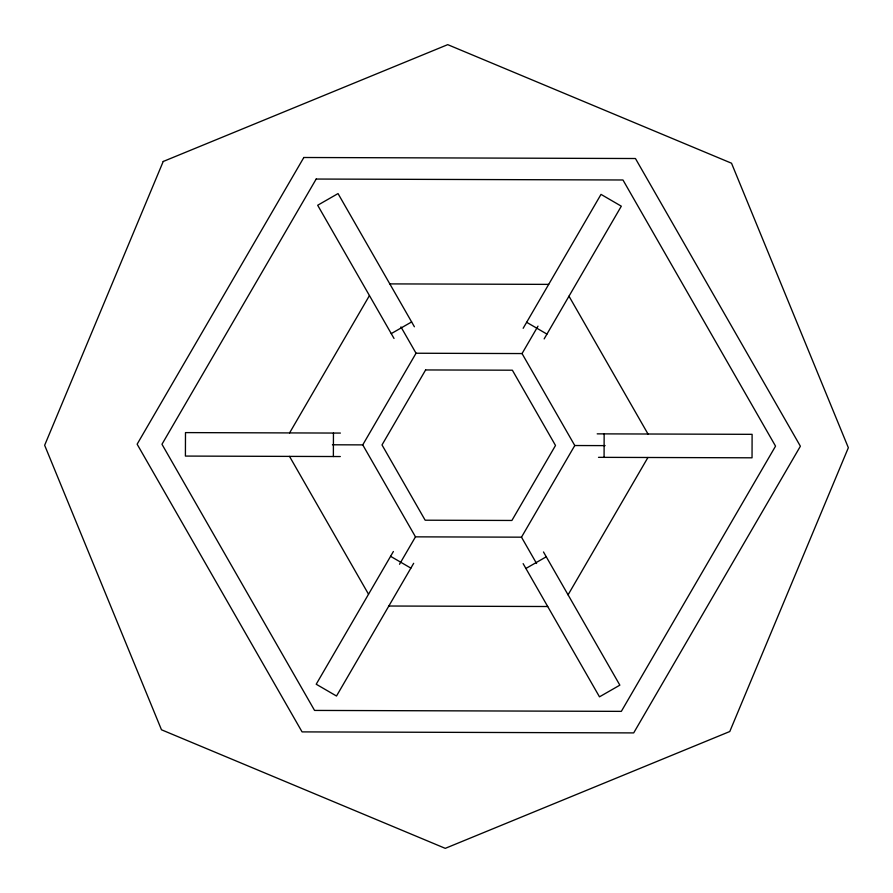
<?xml version="1.0" encoding="UTF-8"?>
<svg xmlns="http://www.w3.org/2000/svg" width="893" height="893" viewBox="0 0 893 893"><rect width="100%" height="100%" fill="white"/><g stroke="black" fill="none" stroke-linecap="round" stroke-linejoin="round"><path stroke-width="1.34" d="M333.368 456.535L333.446 433.049M604.081 457.361L604.148 433.875M289.589 432.915L369.445 295.572M536.57 563.494L521.49 537.173L415.479 536.849L362.748 444.881L416.038 353.237L400.946 326.916M393.378 551.506L316.211 684.228L336.505 696.027L413.671 563.304M523.153 328.3L601.011 194.384L621.316 206.183L544.15 338.905M399.528 564.264L415.479 536.849M521.49 537.173L574.768 445.529L522.048 353.561L537.988 326.146M568.071 594.838L647.927 457.495M391.257 333.614L411.628 321.938M525.899 568.473L546.259 556.797M389.817 283.896L548.693 284.376M416.038 353.237L522.048 353.561M340.4 433.072L185.487 432.603L185.409 456.077L340.322 456.546M597.194 433.853L752.107 434.333L752.04 457.808L598.511 457.339M332.419 444.792L362.748 444.881M574.768 445.529L605.108 445.618M388.835 606.023L547.71 606.514M526.647 322.295L546.94 334.094M390.576 556.317L410.869 568.115M568.986 296.186L648.005 434.009M414.397 326.771L338.034 193.58L317.674 205.256L394.025 338.447M543.491 551.963L619.854 685.154L599.482 696.83L523.131 563.639M289.522 456.401L368.53 594.225M163.218 161.477L44.65 445.272L161.477 729.782L445.272 848.35L729.782 731.523L848.35 447.728L731.523 163.218L447.728 44.65L163.218 161.477M303.821 157.503L137.131 444.189L302.068 731.892L633.695 732.907L800.385 446.221L635.448 158.519L303.821 157.503M316.178 179.047L161.968 444.267L314.559 710.426L621.338 711.364L775.548 446.143L622.968 179.984L316.178 179.047M425.615 369.948L382.003 444.937L425.157 520.206L511.901 520.463L555.513 445.473L512.37 370.204L425.615 369.948"/></g></svg>
